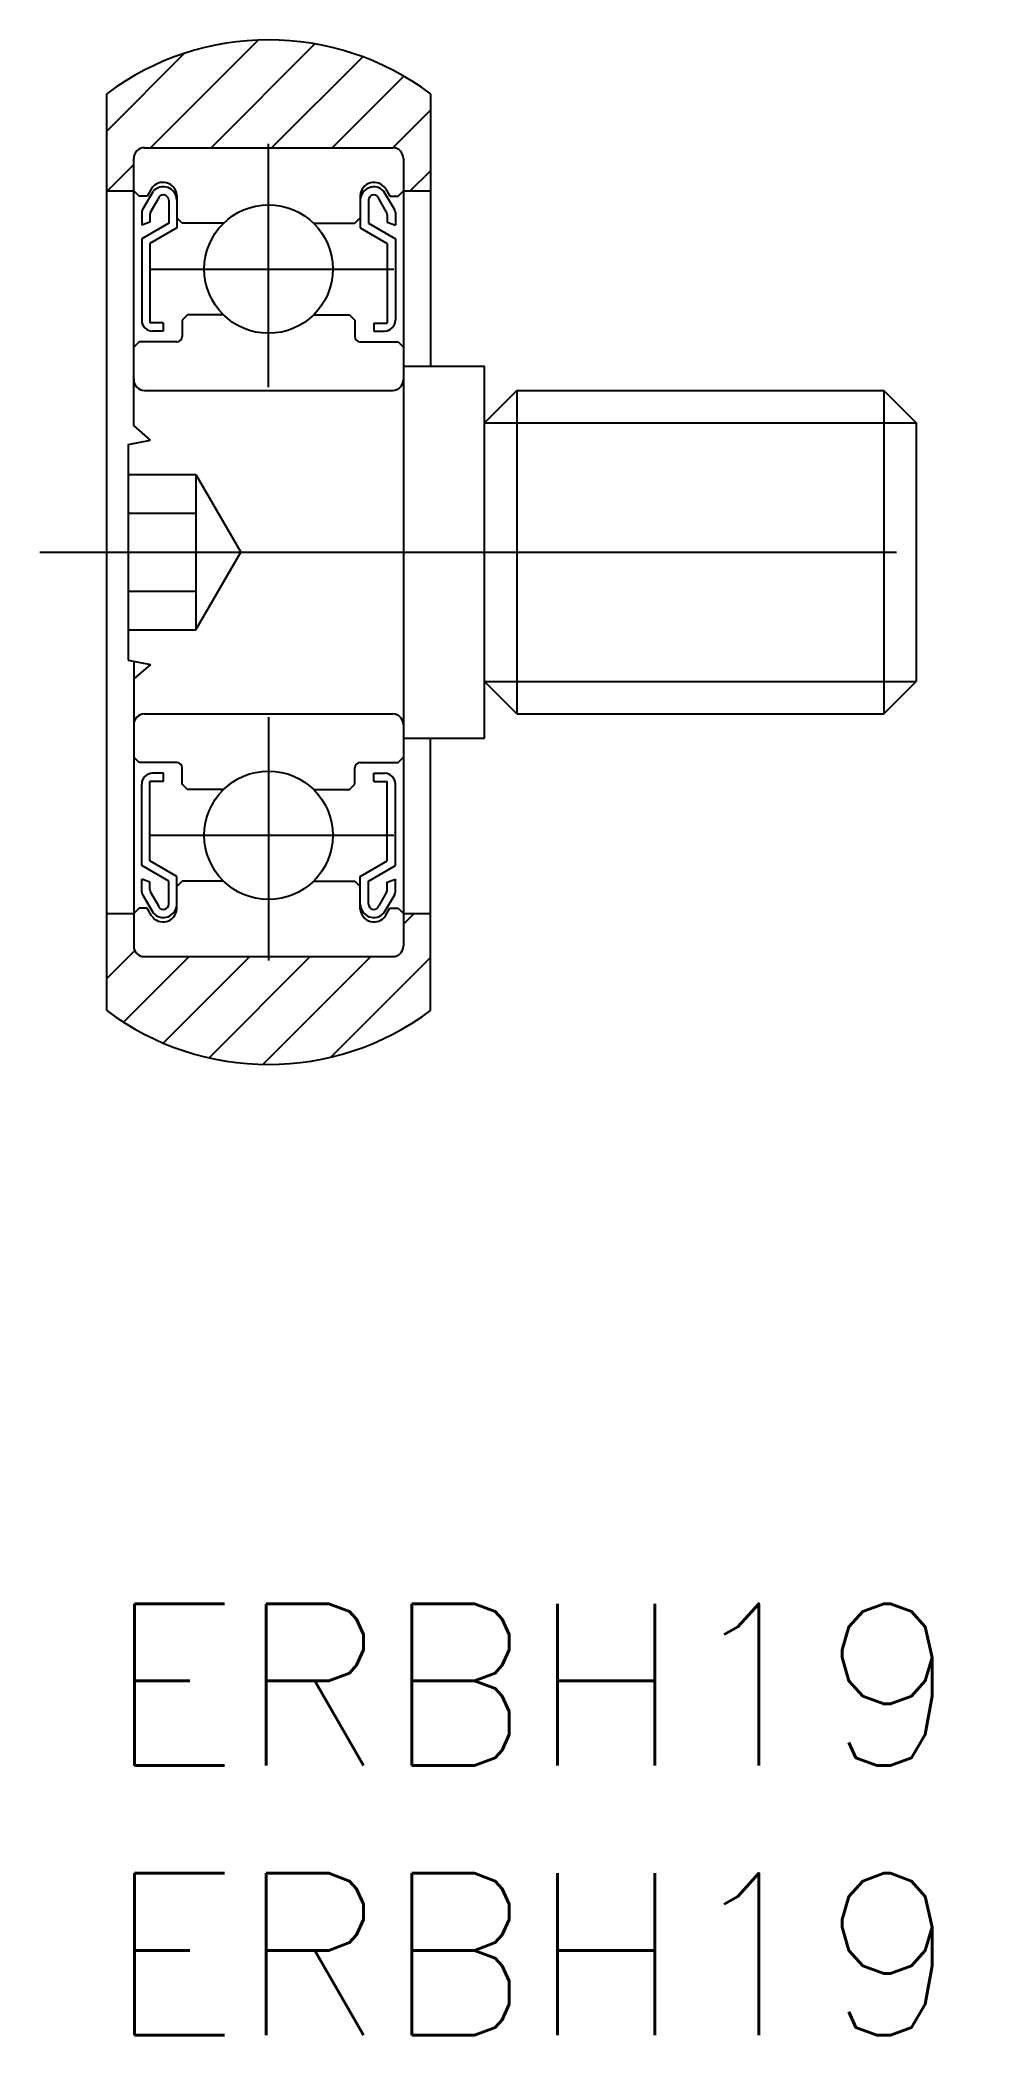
# Model space of a CAD drawing. Extents: x -1.2 to 16, y -8 to 29.
import ezdxf

# ---------------------------------------------------------------- set-up
doc = ezdxf.new("R2010")
doc.units = 0
doc.header["$LTSCALE"] = 0.5
doc.linetypes.add('CENTER', pattern=[50.8, 31.75, -6.35, 6.35, -6.35])
doc.linetypes.add('DASHED', pattern=[19.05, 12.7, -6.35])
for name, color, linetype in [('MSM_CENTER', 1, 'CENTER'), ('MSM_CONTINUOUS', 7, 'CONTINUOUS'), ('MSM_DASHED', 4, 'DASHED'), ('MSM_NARROW', 5, 'CONTINUOUS'), ('MSM_PART_NUMBER', 7, 'CONTINUOUS')]:
    doc.layers.add(name, color=color, linetype=linetype)
doc.styles.get("Standard").update_dxf_attribs({"font": 'txt.shx', "height": 3, "bigfont": 'bigfont.shx'})

# ---------------------------------------------------------------- blocks, each defined once
blk = doc.blocks.new('*U2')
at = {"layer": 'MSM_PART_NUMBER'}
blk.add_text('ERBH19', height=3, dxfattribs=at).set_placement((0, -3))
blk = doc.blocks.new('*U3')
at = {"layer": 'MSM_PART_NUMBER'}
blk.add_text('ERBH19', height=3, dxfattribs=at).set_placement((0, -8))

msp = doc.modelspace()

# ---------------------------------------------------------------- linework, layer by layer
at = {"layer": 'MSM_CENTER'}
for p, q in [((3, 22.559), (3, 27.071)), ((0.809, 24.75), (5.321, 24.75)), ((-1.238, 19.5), (16.001, 19.5)), ((3, 16.441), (3, 11.929)), ((0.809, 14.25), (5.321, 14.25))]:
    msp.add_line(p, q, dxfattribs=at)
at = {"layer": 'MSM_CONTINUOUS'}
for p, q in [((0, 11), (0, 28)), ((6, 28), (6, 22.95)), ((0.5, 21.848), (0.5, 26.8)), ((0.7, 27), (5.3, 27)), ((5.5, 26.8), (5.5, 12.2)), ((0, 26.2), (0.5, 26.2)), ((0.6, 26.1), (0.5, 26.2)), ((0.75, 26.1), (0.6, 26.1)), ((0.662, 25.848), (0.86, 26.19)), ((0.833, 26.246), (0.75, 26.1)), ((0.812, 25.808), (0.952, 26.049)), ((1.149, 26.026), (1.149, 25.601)), ((1.299, 26.121), (1.299, 25.515)), ((4.7, 26.12), (4.7, 25.513)), ((4.85, 26.025), (4.85, 25.6)), ((5.187, 25.806), (5.047, 26.047)), ((5.337, 25.847), (5.139, 26.188)), ((5.167, 26.245), (5.25, 26.1)), ((5.25, 26.1), (5.4, 26.1)), ((5.4, 26.1), (5.5, 26.2)), ((5.5, 26.2), (6, 26.2)), ((0.649, 25.798), (0.649, 25.565)), ((0.799, 25.62), (0.649, 25.565)), ((1.149, 25.601), (0.649, 25.313)), ((0.799, 25.758), (0.799, 25.62)), ((1.4, 25.6), (1.299, 25.701)), ((2.166, 25.6), (1.4, 25.6)), ((3.834, 25.6), (4.6, 25.6)), ((4.6, 25.6), (4.7, 25.7)), ((4.85, 25.6), (5.35, 25.311)), ((5.2, 25.756), (5.2, 25.618)), ((5.2, 25.618), (5.35, 25.564)), ((5.35, 25.797), (5.35, 25.564)), ((0.649, 25.313), (0.649, 23.801)), ((1.299, 25.515), (0.799, 25.226)), ((0.799, 25.226), (0.799, 23.751)), ((4.7, 25.513), (5.2, 25.225)), ((5.2, 25.225), (5.2, 23.75)), ((5.35, 25.311), (5.35, 23.8)), ((1.049, 23.751), (0.799, 23.751)), ((1.049, 23.751), (1.049, 23.601)), ((1.5, 23.9), (1.4, 23.8)), ((1.4, 23.8), (1.4, 23.5)), ((2.166, 23.9), (1.5, 23.9)), ((3.834, 23.9), (4.5, 23.9)), ((4.5, 23.9), (4.6, 23.8)), ((4.6, 23.8), (4.6, 23.5)), ((4.95, 23.75), (5.2, 23.75)), ((4.95, 23.75), (4.95, 23.6)), ((0.6, 23.4), (0.5, 23.3)), ((1.3, 23.4), (0.6, 23.4)), ((1.049, 23.601), (0.849, 23.601)), ((4.7, 23.4), (5.4, 23.4)), ((4.95, 23.6), (5.15, 23.6)), ((5.4, 23.4), (5.5, 23.3)), ((5.5, 22.95), (7, 22.95)), ((7, 16.05), (7, 22.95)), ((0.7, 22.5), (5.3, 22.5)), ((7.6, 22.5), (7, 21.9)), ((7.6, 22.5), (7.6, 16.5)), ((7.6, 22.5), (14.4, 22.5)), ((14.4, 22.5), (15, 21.9)), ((14.4, 22.5), (14.4, 16.5)), ((0.812, 21.58), (0.5, 21.848)), ((15, 21.9), (15, 17.1)), ((0.4, 21.5), (0.812, 21.58)), ((0.4, 21.5), (0.4, 17.5)), ((0.4, 17.5), (0.812, 17.42)), ((0.5, 17.48), (0.5, 12.2)), ((0.812, 17.42), (0.5, 17.152)), ((7.6, 16.5), (7, 17.1)), ((14.4, 16.5), (15, 17.1)), ((0.7, 16.5), (5.3, 16.5)), ((7.6, 16.5), (14.4, 16.5)), ((5.5, 16.05), (7, 16.05)), ((6, 11), (6, 16.05)), ((0.6, 15.6), (0.5, 15.7)), ((1.3, 15.6), (0.6, 15.6)), ((4.7, 15.6), (5.4, 15.6)), ((5.4, 15.6), (5.5, 15.7)), ((0.65, 13.689), (0.65, 15.2)), ((1.05, 15.25), (0.8, 15.25)), ((0.8, 13.775), (0.8, 15.25)), ((1.05, 15.4), (0.85, 15.4)), ((1.05, 15.25), (1.05, 15.4)), ((1.4, 15.2), (1.4, 15.5)), ((1.5, 15.1), (1.4, 15.2)), ((4.5, 15.1), (4.6, 15.2)), ((4.6, 15.2), (4.6, 15.5)), ((4.95, 15.4), (5.15, 15.4)), ((4.95, 15.25), (4.95, 15.4)), ((4.95, 15.25), (5.2, 15.25)), ((5.2, 13.775), (5.2, 15.25)), ((5.35, 13.689), (5.35, 15.2)), ((2.166, 15.1), (1.5, 15.1)), ((3.834, 15.1), (4.5, 15.1)), ((1.3, 13.487), (0.8, 13.775)), ((4.7, 13.487), (5.2, 13.775)), ((1.15, 13.4), (0.65, 13.689)), ((0.65, 13.203), (0.65, 13.436)), ((0.8, 13.382), (0.65, 13.436)), ((0.8, 13.244), (0.8, 13.382)), ((1.15, 12.975), (1.15, 13.4)), ((1.3, 12.88), (1.3, 13.487)), ((1.4, 13.4), (1.3, 13.3)), ((2.166, 13.4), (1.4, 13.4)), ((3.834, 13.4), (4.6, 13.4)), ((4.6, 13.4), (4.7, 13.3)), ((4.7, 12.88), (4.7, 13.487)), ((4.85, 13.4), (5.35, 13.689)), ((4.85, 12.975), (4.85, 13.4)), ((5.2, 13.382), (5.35, 13.436)), ((5.2, 13.244), (5.2, 13.382)), ((5.35, 13.203), (5.35, 13.436)), ((0.663, 13.153), (0.861, 12.812)), ((0.813, 13.194), (0.953, 12.953)), ((5.187, 13.194), (5.047, 12.953)), ((5.337, 13.153), (5.139, 12.812)), ((0, 12.8), (0.5, 12.8)), ((0.6, 12.9), (0.5, 12.8)), ((0.75, 12.9), (0.6, 12.9)), ((0.833, 12.755), (0.75, 12.9)), ((5.167, 12.755), (5.25, 12.9)), ((5.25, 12.9), (5.4, 12.9)), ((5.4, 12.9), (5.5, 12.8)), ((5.5, 12.8), (6, 12.8)), ((0.7, 12), (5.3, 12))]:
    msp.add_line(p, q, dxfattribs=at)
for centre in [(3, 24.75), (3, 14.25)]:
    msp.add_circle(centre, 1.191, dxfattribs=at)
for centre, radius, start, end in [((3, 24), 5, 53.1301, 126.8699), ((0.7, 26.8), 0.2, 90, 180), ((5.3, 26.8), 0.2, 0, 90), ((1.044, 26.103), 0.256, 4.1188, 145.8814), ((1.049, 26.026), 0.25, 0, 139.1944), ((4.955, 26.101), 0.256, 34.1186, 175.8812), ((4.95, 26.025), 0.25, 40.8054, 180), ((1.049, 26.026), 0.1, 0, 167.1249), ((4.95, 26.025), 0.1, 12.8744, 180), ((0.749, 25.798), 0.1, 150.0004, 180), ((0.899, 25.758), 0.1, 149.9997, 180), ((5.1, 25.756), 0.1, 0, 30.0003), ((5.25, 25.797), 0.1, 0, 29.9996), ((0.849, 23.801), 0.2, 180, 270), ((5.15, 23.8), 0.2, 270, 0), ((1.3, 23.5), 0.1, 270, 0), ((4.7, 23.5), 0.1, 180, 270), ((0.7, 22.7), 0.2, 180, 270), ((5.3, 22.7), 0.2, 270, 0), ((0.7, 16.3), 0.2, 90, 180), ((5.3, 16.3), 0.2, 0, 90), ((1.3, 15.5), 0.1, 0, 90), ((4.7, 15.5), 0.1, 90, 180), ((0.85, 15.2), 0.2, 90, 180), ((5.15, 15.2), 0.2, 0, 90), ((0.75, 13.203), 0.1, 180, 209.9996), ((0.9, 13.244), 0.1, 180, 210.0003), ((1.05, 12.975), 0.25, 220.8047, 0), ((1.05, 12.975), 0.1, 192.8744, 0), ((4.95, 12.975), 0.25, 180, 319.1946), ((4.95, 12.975), 0.1, 180, 347.1256), ((5.1, 13.244), 0.1, 329.9997, 0), ((5.25, 13.203), 0.1, 330.0004, 0), ((1.045, 12.899), 0.256, 214.1186, 355.8812), ((4.955, 12.899), 0.256, 184.1188, 325.8814), ((0.7, 12.2), 0.2, 180, 270), ((5.3, 12.2), 0.2, 270, 0), ((3, 15), 5, 233.1301, 306.8699)]:
    msp.add_arc(centre, radius, start, end, dxfattribs=at)
at = {"layer": 'MSM_DASHED'}
for p, q in [((0.4, 20.943), (1.65, 20.943)), ((1.65, 20.943), (1.65, 18.057)), ((1.65, 20.943), (2.483, 19.5)), ((0.4, 20.222), (1.65, 20.222)), ((1.65, 18.057), (2.483, 19.5)), ((0.4, 18.778), (1.65, 18.778)), ((0.4, 18.057), (1.65, 18.057))]:
    msp.add_line(p, q, dxfattribs=at)
at = {"layer": 'MSM_NARROW'}
for p, q in [((0.812, 27), (2.812, 29)), ((1.935, 27), (3.86, 28.925)), ((0, 27.31), (1.44, 28.751)), ((3.057, 27), (4.744, 28.686)), ((4.18, 27), (5.506, 28.326)), ((5.302, 27), (6, 27.697)), ((0.012, 26.2), (0.5, 26.688)), ((5.625, 26.2), (6, 26.575)), ((7, 21.9), (15, 21.9)), ((7, 17.1), (15, 17.1)), ((5.5, 12.604), (5.696, 12.8)), ((0, 11.595), (0.519, 12.114)), ((0.312, 10.784), (1.528, 12)), ((1.047, 10.397), (2.65, 12)), ((1.896, 10.123), (3.773, 12)), ((2.895, 10.001), (4.895, 12)), ((4.153, 10.135), (6, 11.982))]:
    msp.add_line(p, q, dxfattribs=at)

# ---------------------------------------------------------------- block references
at = {"layer": 'MSM_CONTINUOUS'}
for name in ['*U2', '*U3']:
    msp.add_blockref(name, (0, 0), dxfattribs=at)

doc.saveas('drawing.dxf')
